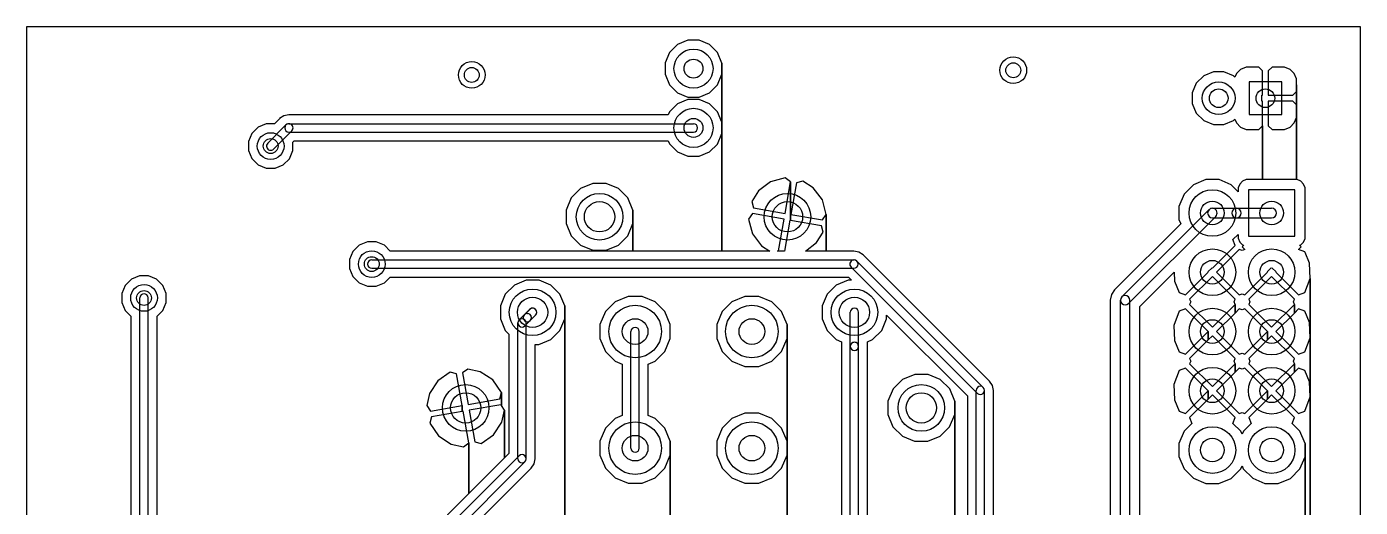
# Model space of a CAD drawing. Extents: x 111.4 to 168.6, y -197.1 to -97.9.
# Drawn here: x 111.4 to 168.6, y -118.5 to -97.9 of the extents above; entities that cross this region are included whole.
import ezdxf

# ---------------------------------------------------------------- set-up
doc = ezdxf.new("R2010")
doc.units = 0
doc.header["$MEASUREMENT"] = 0
doc.layers.add('BLACK', color=250, linetype='CONTINUOUS')
doc.layers.add('WHITE', color=7, linetype='CONTINUOUS')

msp = doc.modelspace()

# ---------------------------------------------------------------- linework, layer by layer
at = {"layer": 'BLACK'}
for p, q in [((111.431, -189.838), (111.431, -97.931)), ((111.431, -97.931), (168.569, -97.931)), ((111.431, -189.838), (111.431, -97.931)), ((111.431, -97.931), (168.569, -97.931)), ((168.569, -97.931), (168.569, -197.069)), ((168.569, -97.931), (168.569, -197.069)), ((139.31, -98.696), (138.967, -99.038)), ((139.31, -98.696), (138.967, -99.038)), ((139.759, -98.511), (139.31, -98.696)), ((139.759, -98.511), (139.31, -98.696)), ((140.244, -98.511), (139.759, -98.511)), ((140.244, -98.511), (139.759, -98.511)), ((140.692, -98.697), (140.244, -98.511)), ((140.692, -98.697), (140.244, -98.511)), ((141.034, -99.04), (140.692, -98.697)), ((141.034, -99.04), (140.692, -98.697)), ((138.967, -99.038), (138.781, -99.486)), ((138.967, -99.038), (138.781, -99.486)), ((141.219, -99.489), (141.034, -99.04)), ((141.219, -99.489), (141.034, -99.04)), ((138.781, -99.486), (138.781, -99.972)), ((138.781, -99.486), (138.781, -99.972)), ((138.781, -99.972), (138.966, -100.42)), ((138.781, -99.972), (138.966, -100.42)), ((141.033, -100.422), (141.219, -99.974)), ((141.033, -100.422), (141.219, -99.974)), ((141.219, -102.029), (141.219, -99.489)), ((141.219, -99.974), (141.219, -99.489)), ((141.219, -99.489), (141.219, -102.029)), ((141.219, -102.029), (141.219, -99.489)), ((141.219, -99.974), (141.219, -99.489)), ((141.219, -99.489), (141.219, -102.029)), ((162.276, -99.868), (161.86, -100.04)), ((162.276, -99.868), (161.86, -100.04)), ((162.726, -99.868), (162.276, -99.868)), ((162.726, -99.868), (162.276, -99.868)), ((163.142, -100.041), (162.726, -99.868)), ((163.142, -100.041), (162.726, -99.868)), ((163.262, -99.94), (163.197, -100.096)), ((163.262, -99.94), (163.197, -100.096)), ((163.441, -99.761), (163.262, -99.94)), ((163.441, -99.761), (163.262, -99.94)), ((163.674, -99.665), (163.441, -99.761)), ((163.674, -99.665), (163.441, -99.761)), ((164.214, -99.665), (163.674, -99.665)), ((164.214, -99.665), (163.674, -99.665)), ((164.373, -99.824), (164.214, -99.665)), ((164.373, -99.824), (164.214, -99.665)), ((164.373, -100.873), (164.373, -99.824)), ((164.373, -100.873), (164.373, -99.824)), ((164.786, -99.665), (164.627, -99.824)), ((164.786, -99.665), (164.627, -99.824)), ((164.627, -99.824), (164.627, -100.873)), ((164.627, -99.824), (164.627, -100.873)), ((165.326, -99.665), (164.786, -99.665)), ((165.326, -99.665), (164.786, -99.665)), ((165.559, -99.761), (165.326, -99.665)), ((165.559, -99.761), (165.326, -99.665)), ((165.738, -99.94), (165.559, -99.761)), ((165.738, -99.94), (165.559, -99.761)), ((165.835, -100.173), (165.738, -99.94)), ((165.835, -100.173), (165.738, -99.94)), ((138.966, -100.42), (139.308, -100.763)), ((138.966, -100.42), (139.308, -100.763)), ((140.69, -100.764), (141.033, -100.422)), ((140.69, -100.764), (141.033, -100.422)), ((161.541, -100.358), (161.368, -100.774)), ((161.541, -100.358), (161.368, -100.774)), ((161.86, -100.04), (161.541, -100.358)), ((161.86, -100.04), (161.541, -100.358)), ((163.197, -100.096), (163.142, -100.041)), ((163.197, -100.096), (163.142, -100.041)), ((165.2, -100.3), (163.8, -100.3)), ((163.8, -100.3), (163.8, -101.7)), ((165.2, -101.7), (165.2, -100.3)), ((165.835, -100.426), (165.835, -100.173)), ((165.835, -100.426), (165.835, -100.173)), ((165.835, -101.574), (165.835, -100.426)), ((165.835, -100.714), (165.835, -100.426)), ((165.835, -100.426), (165.835, -101.574)), ((165.835, -101.574), (165.835, -100.426)), ((165.835, -100.714), (165.835, -100.426)), ((165.835, -100.426), (165.835, -101.574)), ((139.308, -100.763), (139.756, -100.949)), ((139.308, -100.763), (139.756, -100.949)), ((139.759, -101.051), (139.31, -101.236)), ((139.759, -101.051), (139.31, -101.236)), ((139.756, -100.949), (140.241, -100.949)), ((139.756, -100.949), (140.241, -100.949)), ((140.244, -101.051), (139.759, -101.051)), ((140.244, -101.051), (139.759, -101.051)), ((140.241, -100.949), (140.69, -100.764)), ((140.241, -100.949), (140.69, -100.764)), ((140.692, -101.237), (140.244, -101.051)), ((140.692, -101.237), (140.244, -101.051)), ((161.368, -100.774), (161.368, -101.224)), ((161.368, -100.774), (161.368, -101.224)), ((164.353, -101.127), (164.353, -100.873)), ((164.353, -100.873), (164.373, -100.873)), ((164.353, -101.127), (164.353, -100.873)), ((164.353, -100.873), (164.373, -100.873)), ((164.373, -101.127), (164.353, -101.127)), ((164.373, -101.127), (164.353, -101.127)), ((164.373, -102.176), (164.373, -101.127)), ((164.373, -102.176), (164.373, -101.127)), ((164.627, -100.873), (165.676, -100.873)), ((164.627, -100.873), (165.676, -100.873)), ((165.676, -101.127), (164.627, -101.127)), ((164.627, -101.127), (164.627, -102.176)), ((165.676, -101.127), (164.627, -101.127)), ((164.627, -101.127), (164.627, -102.176)), ((165.676, -100.873), (165.835, -100.714)), ((165.676, -100.873), (165.835, -100.714)), ((165.835, -101.286), (165.676, -101.127)), ((165.835, -101.286), (165.676, -101.127)), ((138.967, -101.578), (138.912, -101.711)), ((138.967, -101.578), (138.912, -101.711)), ((139.31, -101.236), (138.967, -101.578)), ((139.31, -101.236), (138.967, -101.578)), ((141.034, -101.58), (140.692, -101.237)), ((141.034, -101.58), (140.692, -101.237)), ((141.219, -102.029), (141.034, -101.58)), ((141.219, -102.029), (141.034, -101.58)), ((161.368, -101.224), (161.54, -101.64)), ((161.368, -101.224), (161.54, -101.64)), ((161.54, -101.64), (161.858, -101.959)), ((161.54, -101.64), (161.858, -101.959)), ((163.8, -101.7), (165.2, -101.7)), ((165.835, -101.574), (165.835, -101.286)), ((165.835, -101.574), (165.835, -101.286)), ((165.835, -104.489), (165.835, -101.574)), ((165.835, -101.827), (165.835, -101.574)), ((165.835, -101.574), (165.835, -104.489)), ((165.835, -104.489), (165.835, -101.574)), ((165.835, -101.827), (165.835, -101.574)), ((165.835, -101.574), (165.835, -104.489)), ((121.346, -102.242), (121.078, -102.51)), ((121.346, -102.242), (121.078, -102.51)), ((121.696, -102.097), (121.346, -102.242)), ((121.696, -102.097), (121.346, -102.242)), ((122.047, -102.098), (121.696, -102.097)), ((122.047, -102.098), (121.696, -102.097)), ((122.538, -102.144), (121.759, -102.925)), ((122.267, -101.878), (122.047, -102.098)), ((122.267, -101.878), (122.047, -102.098)), ((122.269, -101.875), (122.267, -101.878)), ((122.269, -101.875), (122.267, -101.878)), ((122.45, -101.754), (122.269, -101.875)), ((122.45, -101.754), (122.269, -101.875)), ((122.664, -101.711), (122.45, -101.754)), ((122.664, -101.711), (122.45, -101.754)), ((138.912, -101.711), (122.664, -101.711)), ((138.912, -101.711), (122.664, -101.711)), ((122.664, -102.092), (140, -102.092)), ((141.219, -107.55), (141.219, -102.029)), ((141.219, -102.514), (141.219, -102.029)), ((141.219, -102.029), (141.219, -107.55)), ((141.219, -107.55), (141.219, -102.029)), ((141.219, -102.514), (141.219, -102.029)), ((141.219, -102.029), (141.219, -107.55)), ((161.858, -101.959), (162.274, -102.132)), ((161.858, -101.959), (162.274, -102.132)), ((162.274, -102.132), (162.724, -102.132)), ((162.274, -102.132), (162.724, -102.132)), ((162.724, -102.132), (163.14, -101.96)), ((162.724, -102.132), (163.14, -101.96)), ((163.14, -101.96), (163.197, -101.903)), ((163.14, -101.96), (163.197, -101.903)), ((163.197, -101.903), (163.262, -102.06)), ((163.197, -101.903), (163.262, -102.06)), ((163.262, -102.06), (163.441, -102.239)), ((163.262, -102.06), (163.441, -102.239)), ((163.441, -102.239), (163.674, -102.335)), ((163.441, -102.239), (163.674, -102.335)), ((164.214, -102.335), (164.373, -102.176)), ((164.214, -102.335), (164.373, -102.176)), ((164.373, -104.489), (164.373, -102.176)), ((164.373, -102.176), (164.373, -104.489)), ((164.373, -104.489), (164.373, -102.176)), ((164.373, -102.176), (164.373, -104.489)), ((164.627, -102.176), (164.786, -102.335)), ((164.627, -102.176), (164.786, -102.335)), ((165.326, -102.335), (165.559, -102.239)), ((165.326, -102.335), (165.559, -102.239)), ((165.559, -102.239), (165.738, -102.06)), ((165.559, -102.239), (165.738, -102.06)), ((165.738, -102.06), (165.835, -101.827)), ((165.738, -102.06), (165.835, -101.827)), ((121.078, -102.51), (120.933, -102.86)), ((121.078, -102.51), (120.933, -102.86)), ((122.79, -102.395), (122.011, -103.176)), ((122.664, -102.448), (140, -102.448)), ((122.838, -102.888), (122.896, -102.829)), ((122.838, -102.888), (122.896, -102.829)), ((122.896, -102.829), (138.912, -102.829)), ((122.896, -102.829), (138.912, -102.829)), ((138.912, -102.829), (138.966, -102.96)), ((138.912, -102.829), (138.966, -102.96)), ((141.033, -102.962), (141.219, -102.514)), ((141.033, -102.962), (141.219, -102.514)), ((163.674, -102.335), (164.214, -102.335)), ((163.674, -102.335), (164.214, -102.335)), ((164.786, -102.335), (165.326, -102.335)), ((164.786, -102.335), (165.326, -102.335)), ((120.933, -102.86), (120.932, -103.239)), ((120.933, -102.86), (120.932, -103.239)), ((120.932, -103.239), (121.077, -103.589)), ((120.932, -103.239), (121.077, -103.589)), ((122.692, -103.59), (122.837, -103.24)), ((122.692, -103.59), (122.837, -103.24)), ((122.837, -103.24), (122.838, -102.888)), ((122.837, -103.24), (122.838, -102.888)), ((138.966, -102.96), (139.308, -103.303)), ((138.966, -102.96), (139.308, -103.303)), ((139.308, -103.303), (139.756, -103.489)), ((139.308, -103.303), (139.756, -103.489)), ((140.241, -103.489), (140.69, -103.304)), ((140.241, -103.489), (140.69, -103.304)), ((140.69, -103.304), (141.033, -102.962)), ((140.69, -103.304), (141.033, -102.962)), ((121.077, -103.589), (121.345, -103.857)), ((121.077, -103.589), (121.345, -103.857)), ((121.345, -103.857), (121.695, -104.002)), ((121.345, -103.857), (121.695, -104.002)), ((122.074, -104.003), (122.424, -103.858)), ((122.074, -104.003), (122.424, -103.858)), ((122.424, -103.858), (122.692, -103.59)), ((122.424, -103.858), (122.692, -103.59)), ((139.756, -103.489), (140.241, -103.489)), ((139.756, -103.489), (140.241, -103.489)), ((121.695, -104.002), (122.074, -104.003)), ((121.695, -104.002), (122.074, -104.003)), ((143.928, -104.418), (143.299, -104.582)), ((143.928, -104.418), (143.299, -104.582)), ((144.162, -104.58), (143.928, -104.418)), ((144.162, -104.58), (143.928, -104.418)), ((144.687, -104.552), (144.412, -104.624)), ((144.687, -104.552), (144.412, -104.624)), ((145.133, -104.836), (144.687, -104.552)), ((145.133, -104.836), (144.687, -104.552)), ((161.947, -104.488), (161.42, -104.706)), ((161.947, -104.488), (161.42, -104.706)), ((162.516, -104.489), (161.947, -104.488)), ((162.516, -104.489), (161.947, -104.488)), ((163.042, -104.707), (162.516, -104.489)), ((163.042, -104.707), (162.516, -104.489)), ((163.526, -104.554), (163.405, -104.676)), ((163.526, -104.554), (163.405, -104.676)), ((163.685, -104.489), (163.526, -104.554)), ((163.685, -104.489), (163.526, -104.554)), ((164.373, -104.489), (163.685, -104.489)), ((164.373, -104.489), (163.685, -104.489)), ((165.684, -104.489), (164.373, -104.489)), ((165.684, -104.489), (164.373, -104.489)), ((165.835, -104.489), (165.684, -104.489)), ((165.835, -104.489), (165.684, -104.489)), ((165.856, -104.489), (165.835, -104.489)), ((165.856, -104.489), (165.835, -104.489)), ((166.014, -104.555), (165.856, -104.489)), ((166.014, -104.555), (165.856, -104.489)), ((166.136, -104.676), (166.014, -104.555)), ((166.136, -104.676), (166.014, -104.555)), ((135.165, -104.867), (134.762, -105.27)), ((135.165, -104.867), (134.762, -105.27)), ((135.691, -104.65), (135.165, -104.867)), ((135.691, -104.65), (135.165, -104.867)), ((136.26, -104.65), (135.691, -104.65)), ((136.26, -104.65), (135.691, -104.65)), ((136.786, -104.869), (136.26, -104.65)), ((136.786, -104.869), (136.26, -104.65)), ((137.188, -105.272), (136.786, -104.869)), ((137.188, -105.272), (136.786, -104.869)), ((142.78, -104.974), (142.496, -105.42)), ((142.78, -104.974), (142.496, -105.42)), ((143.299, -104.582), (142.78, -104.974)), ((143.299, -104.582), (142.78, -104.974)), ((143.923, -105.934), (144.162, -104.58)), ((143.923, -105.934), (144.162, -104.58)), ((144.162, -106.234), (144.162, -104.58)), ((144.162, -104.58), (144.162, -106.234)), ((144.162, -106.234), (144.162, -104.58)), ((144.162, -104.58), (144.162, -106.234)), ((144.412, -104.624), (144.173, -105.978)), ((144.412, -104.624), (144.173, -105.978)), ((145.525, -105.354), (145.133, -104.836)), ((145.525, -105.354), (145.133, -104.836)), ((161.017, -105.108), (160.799, -105.634)), ((161.017, -105.108), (160.799, -105.634)), ((161.42, -104.706), (161.017, -105.108)), ((161.42, -104.706), (161.017, -105.108)), ((163.339, -105.005), (163.042, -104.707)), ((163.339, -105.005), (163.042, -104.707)), ((163.405, -104.676), (163.339, -104.834)), ((163.405, -104.676), (163.339, -104.834)), ((163.339, -104.834), (163.339, -105.005)), ((163.339, -104.834), (163.339, -105.005)), ((165.769, -104.921), (163.771, -104.921)), ((163.771, -104.921), (163.771, -106.919)), ((165.769, -106.919), (165.769, -104.921)), ((166.201, -104.835), (166.136, -104.676)), ((166.201, -104.835), (166.136, -104.676)), ((166.201, -106.834), (166.201, -104.835)), ((166.201, -106.834), (166.201, -104.835)), ((134.762, -105.27), (134.543, -105.796)), ((134.762, -105.27), (134.543, -105.796)), ((137.406, -105.798), (137.188, -105.272)), ((137.406, -105.798), (137.188, -105.272)), ((142.496, -105.42), (142.568, -105.696)), ((142.496, -105.42), (142.568, -105.696)), ((142.568, -105.696), (143.923, -105.934)), ((142.568, -105.696), (143.923, -105.934)), ((145.689, -105.983), (145.525, -105.354)), ((145.689, -105.983), (145.525, -105.354)), ((160.799, -105.634), (160.798, -106.203)), ((160.799, -105.634), (160.798, -106.203)), ((134.543, -105.796), (134.543, -106.365)), ((134.543, -105.796), (134.543, -106.365)), ((137.405, -106.367), (137.406, -105.798)), ((137.405, -106.367), (137.406, -105.798)), ((137.406, -107.55), (137.406, -105.798)), ((137.406, -105.798), (137.406, -107.55)), ((137.406, -107.55), (137.406, -105.798)), ((137.406, -105.798), (137.406, -107.55)), ((142.524, -105.946), (142.362, -106.179)), ((142.524, -105.946), (142.362, -106.179)), ((142.362, -106.179), (142.526, -106.809)), ((142.362, -106.179), (142.526, -106.809)), ((143.879, -106.184), (142.524, -105.946)), ((143.879, -106.184), (142.524, -105.946)), ((143.64, -107.539), (143.879, -106.184)), ((143.64, -107.539), (143.879, -106.184)), ((144.129, -106.229), (143.896, -107.55)), ((144.129, -106.229), (143.896, -107.55)), ((144.162, -106.234), (144.129, -106.229)), ((144.162, -106.234), (144.129, -106.229)), ((145.483, -106.467), (144.162, -106.234)), ((145.483, -106.467), (144.162, -106.234)), ((144.173, -105.978), (145.527, -106.217)), ((144.173, -105.978), (145.527, -106.217)), ((145.527, -106.217), (145.689, -105.983)), ((145.527, -106.217), (145.689, -105.983)), ((145.689, -107.55), (145.689, -105.983)), ((145.689, -105.983), (145.689, -107.55)), ((145.689, -107.55), (145.689, -105.983)), ((145.689, -105.983), (145.689, -107.55)), ((158.348, -109.514), (162.086, -105.776)), ((158.636, -109.802), (162.374, -106.064)), ((160.798, -106.203), (160.872, -106.38)), ((160.798, -106.203), (160.872, -106.38)), ((162.23, -105.717), (163.262, -105.717)), ((162.23, -106.123), (163.262, -106.123)), ((163.262, -105.717), (164.77, -105.717)), ((163.262, -106.123), (164.77, -106.123)), ((134.543, -106.365), (134.76, -106.891)), ((134.543, -106.365), (134.76, -106.891)), ((137.187, -106.893), (137.405, -106.367)), ((137.187, -106.893), (137.405, -106.367)), ((142.526, -106.809), (142.919, -107.327)), ((142.526, -106.809), (142.919, -107.327)), ((145.271, -107.189), (145.555, -106.743)), ((145.271, -107.189), (145.555, -106.743)), ((145.555, -106.743), (145.483, -106.467)), ((145.555, -106.743), (145.483, -106.467)), ((160.872, -106.38), (158.043, -109.209)), ((160.872, -106.38), (158.043, -109.209)), ((163.112, -107.062), (163.339, -106.836)), ((163.112, -107.062), (163.339, -106.836)), ((163.339, -106.836), (163.339, -107.005)), ((163.339, -106.836), (163.339, -107.005)), ((166.201, -107.006), (166.201, -106.834)), ((166.201, -107.006), (166.201, -106.834)), ((125.677, -107.301), (125.409, -107.569)), ((125.677, -107.301), (125.409, -107.569)), ((126.027, -107.156), (125.677, -107.301)), ((126.027, -107.156), (125.677, -107.301)), ((126.406, -107.157), (126.027, -107.156)), ((126.406, -107.157), (126.027, -107.156)), ((126.756, -107.302), (126.406, -107.157)), ((126.756, -107.302), (126.406, -107.157)), ((127.004, -107.55), (126.756, -107.302)), ((127.004, -107.55), (126.756, -107.302)), ((134.76, -106.891), (135.162, -107.294)), ((134.76, -106.891), (135.162, -107.294)), ((135.162, -107.294), (135.688, -107.513)), ((135.162, -107.294), (135.688, -107.513)), ((136.258, -107.513), (136.784, -107.296)), ((136.258, -107.513), (136.784, -107.296)), ((136.784, -107.296), (137.187, -106.893)), ((136.784, -107.296), (137.187, -106.893)), ((142.919, -107.327), (143.269, -107.55)), ((142.919, -107.327), (143.269, -107.55)), ((144.793, -107.55), (145.271, -107.189)), ((144.793, -107.55), (145.271, -107.189)), ((162.23, -108.28), (163.203, -107.308)), ((162.23, -108.28), (163.203, -107.308)), ((163.203, -107.308), (163.112, -107.062)), ((163.203, -107.308), (163.112, -107.062)), ((163.339, -107.005), (163.404, -107.164)), ((163.339, -107.005), (163.404, -107.164)), ((163.404, -107.164), (163.526, -107.285)), ((163.404, -107.164), (163.526, -107.285)), ((163.572, -107.305), (163.504, -107.373)), ((163.572, -107.305), (163.504, -107.373)), ((163.504, -107.373), (163.618, -107.487)), ((163.504, -107.373), (163.618, -107.487)), ((163.526, -107.285), (163.572, -107.305)), ((163.526, -107.285), (163.572, -107.305)), ((163.771, -106.919), (165.769, -106.919)), ((165.922, -107.487), (166.036, -107.373)), ((165.922, -107.487), (166.036, -107.373)), ((165.968, -107.305), (166.014, -107.286)), ((165.968, -107.305), (166.014, -107.286)), ((166.036, -107.373), (165.968, -107.305)), ((166.036, -107.373), (165.968, -107.305)), ((166.014, -107.286), (166.135, -107.164)), ((166.014, -107.286), (166.135, -107.164)), ((166.135, -107.164), (166.201, -107.006)), ((166.135, -107.164), (166.201, -107.006)), ((125.264, -107.919), (125.263, -108.298)), ((125.264, -107.919), (125.263, -108.298)), ((125.409, -107.569), (125.264, -107.919)), ((125.409, -107.569), (125.264, -107.919)), ((126.216, -107.931), (146.876, -107.931)), ((137.406, -107.55), (127.004, -107.55)), ((137.406, -107.55), (127.004, -107.55)), ((135.688, -107.513), (136.258, -107.513)), ((135.688, -107.513), (136.258, -107.513)), ((141.219, -107.55), (137.406, -107.55)), ((141.219, -107.55), (137.406, -107.55)), ((143.269, -107.55), (141.219, -107.55)), ((143.269, -107.55), (141.219, -107.55)), ((143.597, -107.55), (143.64, -107.539)), ((143.597, -107.55), (143.64, -107.539)), ((143.896, -107.55), (143.597, -107.55)), ((143.896, -107.55), (143.597, -107.55)), ((145.689, -107.55), (144.793, -107.55)), ((145.689, -107.55), (144.793, -107.55)), ((146.876, -107.55), (145.689, -107.55)), ((146.876, -107.55), (145.689, -107.55)), ((147.09, -107.593), (146.876, -107.55)), ((147.09, -107.593), (146.876, -107.55)), ((152.417, -113.398), (147.002, -107.983)), ((147.271, -107.714), (147.09, -107.593)), ((147.271, -107.714), (147.09, -107.593)), ((152.686, -113.129), (147.271, -107.714)), ((152.686, -113.129), (147.271, -107.714)), ((163.382, -107.487), (162.41, -108.46)), ((163.382, -107.487), (162.41, -108.46)), ((163.5, -107.531), (163.382, -107.487)), ((163.5, -107.531), (163.382, -107.487)), ((163.618, -107.487), (163.5, -107.531)), ((163.618, -107.487), (163.5, -107.531)), ((166.189, -107.586), (165.922, -107.487)), ((166.189, -107.586), (165.922, -107.487)), ((166.201, -107.616), (166.189, -107.586)), ((166.201, -107.616), (166.189, -107.586)), ((166.391, -108.075), (166.201, -107.616)), ((166.391, -108.075), (166.201, -107.616)), ((125.263, -108.298), (125.408, -108.648)), ((125.263, -108.298), (125.408, -108.648)), ((126.216, -108.287), (146.876, -108.287)), ((152.165, -113.65), (146.75, -108.235)), ((159.127, -109.921), (160.594, -108.454)), ((159.127, -109.921), (160.594, -108.454)), ((160.594, -108.454), (160.609, -108.845)), ((160.594, -108.454), (160.609, -108.845)), ((161.078, -109.433), (162.05, -108.46)), ((161.078, -109.433), (162.05, -108.46)), ((162.036, -108.446), (162.216, -108.266)), ((162.036, -108.446), (162.216, -108.266)), ((162.05, -108.46), (162.036, -108.446)), ((162.05, -108.46), (162.036, -108.446)), ((162.216, -108.266), (162.23, -108.28)), ((162.216, -108.266), (162.23, -108.28)), ((162.41, -108.46), (163.382, -109.433)), ((162.41, -108.46), (163.382, -109.433)), ((163.618, -109.433), (164.59, -108.46)), ((163.618, -109.433), (164.59, -108.46)), ((164.576, -108.446), (164.756, -108.266)), ((164.576, -108.446), (164.756, -108.266)), ((164.59, -108.46), (164.576, -108.446)), ((164.59, -108.46), (164.576, -108.446)), ((164.756, -108.266), (164.77, -108.28)), ((164.756, -108.266), (164.77, -108.28)), ((164.77, -108.28), (164.784, -108.266)), ((164.77, -108.28), (164.784, -108.266)), ((164.784, -108.266), (164.964, -108.446)), ((164.784, -108.266), (164.964, -108.446)), ((164.964, -108.446), (164.95, -108.46)), ((164.964, -108.446), (164.95, -108.46)), ((164.95, -108.46), (165.922, -109.433)), ((164.95, -108.46), (165.922, -109.433)), ((166.415, -108.724), (166.391, -108.075)), ((166.415, -108.724), (166.391, -108.075)), ((115.652, -109.02), (115.507, -109.37)), ((115.652, -109.02), (115.507, -109.37)), ((115.92, -108.752), (115.652, -109.02)), ((115.92, -108.752), (115.652, -109.02)), ((116.27, -108.607), (115.92, -108.752)), ((116.27, -108.607), (115.92, -108.752)), ((116.649, -108.608), (116.27, -108.607)), ((116.649, -108.608), (116.27, -108.607)), ((116.999, -108.753), (116.649, -108.608)), ((116.999, -108.753), (116.649, -108.608)), ((117.267, -109.021), (116.999, -108.753)), ((117.267, -109.021), (116.999, -108.753)), ((117.412, -109.371), (117.267, -109.021)), ((117.412, -109.371), (117.267, -109.021)), ((125.408, -108.648), (125.676, -108.916)), ((125.408, -108.648), (125.676, -108.916)), ((125.676, -108.916), (126.026, -109.061)), ((125.676, -108.916), (126.026, -109.061)), ((126.026, -109.061), (126.405, -109.062)), ((126.026, -109.061), (126.405, -109.062)), ((126.405, -109.062), (126.755, -108.917)), ((126.405, -109.062), (126.755, -108.917)), ((126.755, -108.917), (127.004, -108.668)), ((126.755, -108.917), (127.004, -108.668)), ((127.004, -108.668), (146.645, -108.668)), ((127.004, -108.668), (146.645, -108.668)), ((132.325, -109.006), (131.937, -109.394)), ((132.325, -109.006), (131.937, -109.394)), ((132.833, -108.796), (132.325, -109.006)), ((132.833, -108.796), (132.325, -109.006)), ((133.382, -108.797), (132.833, -108.796)), ((133.382, -108.797), (132.833, -108.796)), ((133.889, -109.008), (133.382, -108.797)), ((133.889, -109.008), (133.382, -108.797)), ((134.277, -109.396), (133.889, -109.008)), ((134.277, -109.396), (133.889, -109.008)), ((146.113, -109.006), (145.724, -109.394)), ((146.113, -109.006), (145.724, -109.394)), ((146.62, -108.796), (146.113, -109.006)), ((146.62, -108.796), (146.113, -109.006)), ((146.773, -108.797), (146.62, -108.796)), ((146.773, -108.797), (146.62, -108.796)), ((146.645, -108.668), (146.773, -108.797)), ((146.645, -108.668), (146.773, -108.797)), ((160.609, -108.845), (160.811, -109.334)), ((160.609, -108.845), (160.811, -109.334)), ((162.23, -108.64), (161.257, -109.612)), ((162.23, -108.64), (161.257, -109.612)), ((163.203, -109.612), (162.23, -108.64)), ((163.203, -109.612), (162.23, -108.64)), ((164.59, -108.819), (163.797, -109.612)), ((164.59, -108.819), (163.797, -109.612)), ((164.77, -108.64), (164.59, -108.819)), ((164.77, -108.64), (164.59, -108.819)), ((165.743, -109.612), (164.77, -108.64)), ((165.743, -109.612), (164.77, -108.64)), ((166.189, -109.334), (166.415, -108.724)), ((166.189, -109.334), (166.415, -108.724)), ((166.415, -111.264), (166.415, -108.724)), ((166.415, -108.724), (166.415, -111.264)), ((166.415, -111.264), (166.415, -108.724)), ((166.415, -108.724), (166.415, -111.264)), ((115.507, -109.37), (115.506, -109.749)), ((115.507, -109.37), (115.506, -109.749)), ((116.281, -137.923), (116.281, -109.56)), ((116.637, -137.923), (116.637, -109.56)), ((117.411, -109.75), (117.412, -109.371)), ((117.411, -109.75), (117.412, -109.371)), ((131.937, -109.394), (131.726, -109.901)), ((131.937, -109.394), (131.726, -109.901)), ((134.487, -109.904), (134.277, -109.396)), ((134.487, -109.904), (134.277, -109.396)), ((137.202, -109.494), (136.648, -109.723)), ((137.202, -109.494), (136.648, -109.723)), ((137.801, -109.494), (137.202, -109.494)), ((137.801, -109.494), (137.202, -109.494)), ((138.354, -109.724), (137.801, -109.494)), ((138.354, -109.724), (137.801, -109.494)), ((142.202, -109.494), (141.648, -109.723)), ((142.202, -109.494), (141.648, -109.723)), ((142.801, -109.494), (142.202, -109.494)), ((142.801, -109.494), (142.202, -109.494)), ((143.354, -109.724), (142.801, -109.494)), ((143.354, -109.724), (142.801, -109.494)), ((145.724, -109.394), (145.513, -109.901)), ((145.724, -109.394), (145.513, -109.901)), ((157.905, -109.415), (157.857, -109.658)), ((157.905, -109.415), (157.857, -109.658)), ((157.857, -109.658), (157.857, -130.142)), ((157.857, -109.658), (157.857, -130.142)), ((158.043, -109.209), (157.905, -109.415)), ((158.043, -109.209), (157.905, -109.415)), ((158.289, -130.142), (158.289, -109.658)), ((158.695, -130.142), (158.695, -109.658)), ((160.811, -109.334), (161.078, -109.433)), ((160.811, -109.334), (161.078, -109.433)), ((161.257, -109.612), (161.301, -109.73)), ((161.257, -109.612), (161.301, -109.73)), ((163.159, -109.73), (163.203, -109.612)), ((163.159, -109.73), (163.203, -109.612)), ((163.382, -109.433), (163.5, -109.389)), ((163.382, -109.433), (163.5, -109.389)), ((163.5, -109.389), (163.618, -109.433)), ((163.5, -109.389), (163.618, -109.433)), ((163.797, -109.612), (163.841, -109.73)), ((163.797, -109.612), (163.841, -109.73)), ((165.699, -109.73), (165.743, -109.612)), ((165.699, -109.73), (165.743, -109.612)), ((165.922, -109.433), (166.189, -109.334)), ((165.922, -109.433), (166.189, -109.334)), ((115.506, -109.749), (115.651, -110.099)), ((115.506, -109.749), (115.651, -110.099)), ((115.651, -110.099), (115.9, -110.348)), ((115.651, -110.099), (115.9, -110.348)), ((117.018, -110.348), (117.266, -110.1)), ((117.018, -110.348), (117.266, -110.1)), ((117.266, -110.1), (117.411, -109.75)), ((117.266, -110.1), (117.411, -109.75)), ((131.726, -109.901), (131.726, -110.451)), ((131.726, -109.901), (131.726, -110.451)), ((132.98, -110.051), (132.754, -110.277)), ((132.755, -110.277), (132.981, -110.051)), ((132.88, -110.225), (132.881, -110.225)), ((134.487, -121.615), (134.487, -109.904)), ((134.487, -110.453), (134.487, -109.904)), ((134.487, -109.904), (134.487, -121.615)), ((134.487, -121.615), (134.487, -109.904)), ((134.487, -110.453), (134.487, -109.904)), ((134.487, -109.904), (134.487, -121.615)), ((136.224, -110.146), (135.994, -110.699)), ((136.224, -110.146), (135.994, -110.699)), ((136.648, -109.723), (136.224, -110.146)), ((136.648, -109.723), (136.224, -110.146)), ((138.777, -110.148), (138.354, -109.724)), ((138.777, -110.148), (138.354, -109.724)), ((139.006, -110.702), (138.777, -110.148)), ((139.006, -110.702), (138.777, -110.148)), ((141.224, -110.146), (140.994, -110.699)), ((141.224, -110.146), (140.994, -110.699)), ((141.648, -109.723), (141.224, -110.146)), ((141.648, -109.723), (141.224, -110.146)), ((143.777, -110.148), (143.354, -109.724)), ((143.777, -110.148), (143.354, -109.724)), ((144.006, -110.702), (143.777, -110.148)), ((144.006, -110.702), (143.777, -110.148)), ((145.513, -109.901), (145.513, -110.451)), ((145.513, -109.901), (145.513, -110.451)), ((146.716, -111.636), (146.716, -110.177)), ((146.716, -111.636), (146.716, -110.177)), ((147.071, -111.636), (147.071, -110.177)), ((147.072, -111.636), (147.072, -110.177)), ((159.127, -125.139), (159.127, -109.921)), ((159.127, -125.139), (159.127, -109.921)), ((160.811, -110.126), (160.585, -110.736)), ((160.811, -110.126), (160.585, -110.736)), ((161.078, -110.027), (160.811, -110.126)), ((161.078, -110.027), (160.811, -110.126)), ((162.05, -111), (161.078, -110.027)), ((162.05, -111), (161.078, -110.027)), ((161.301, -109.73), (161.257, -109.848)), ((161.301, -109.73), (161.257, -109.848)), ((161.257, -109.848), (162.23, -110.82)), ((161.257, -109.848), (162.23, -110.82)), ((162.23, -110.82), (163.203, -109.848)), ((162.23, -110.82), (163.203, -109.848)), ((163.203, -110.207), (162.41, -111)), ((163.203, -110.207), (162.41, -111)), ((163.203, -109.848), (163.159, -109.73)), ((163.203, -109.848), (163.159, -109.73)), ((163.203, -110.207), (163.203, -109.848)), ((163.203, -109.848), (163.203, -110.207)), ((163.203, -110.207), (163.203, -109.848)), ((163.203, -109.848), (163.203, -110.207)), ((163.382, -110.027), (163.203, -110.207)), ((163.382, -110.027), (163.203, -110.207)), ((163.5, -110.071), (163.382, -110.027)), ((163.5, -110.071), (163.382, -110.027)), ((163.618, -110.027), (163.5, -110.071)), ((163.618, -110.027), (163.5, -110.071)), ((164.59, -111), (163.618, -110.027)), ((164.59, -111), (163.618, -110.027)), ((163.841, -109.73), (163.797, -109.848)), ((163.841, -109.73), (163.797, -109.848)), ((163.797, -109.848), (164.77, -110.82)), ((163.797, -109.848), (164.77, -110.82)), ((164.77, -110.82), (165.743, -109.848)), ((164.77, -110.82), (165.743, -109.848)), ((165.743, -110.207), (164.95, -111)), ((165.743, -110.207), (164.95, -111)), ((165.743, -109.848), (165.699, -109.73)), ((165.743, -109.848), (165.699, -109.73)), ((165.743, -110.207), (165.743, -109.848)), ((165.743, -109.848), (165.743, -110.207)), ((165.743, -110.207), (165.743, -109.848)), ((165.743, -109.848), (165.743, -110.207)), ((165.922, -110.027), (165.743, -110.207)), ((165.922, -110.027), (165.743, -110.207)), ((166.189, -110.126), (165.922, -110.027)), ((166.189, -110.126), (165.922, -110.027)), ((166.391, -110.615), (166.189, -110.126)), ((166.391, -110.615), (166.189, -110.126)), ((115.9, -110.348), (115.9, -137.923)), ((115.9, -110.348), (115.9, -137.923)), ((117.018, -137.692), (117.018, -110.348)), ((117.018, -137.692), (117.018, -110.348)), ((131.726, -110.451), (131.935, -110.958)), ((131.726, -110.451), (131.935, -110.958)), ((132.476, -116.456), (132.476, -110.629)), ((132.754, -110.277), (132.528, -110.503)), ((133.006, -110.529), (132.78, -110.755)), ((132.832, -116.456), (132.832, -110.629)), ((132.88, -110.581), (132.881, -110.581)), ((133.232, -110.303), (133.006, -110.529)), ((133.006, -110.529), (133.232, -110.303)), ((134.276, -110.96), (134.487, -110.453)), ((134.276, -110.96), (134.487, -110.453)), ((135.994, -110.699), (135.994, -111.298)), ((135.994, -110.699), (135.994, -111.298)), ((139.006, -111.301), (139.006, -110.702)), ((139.006, -111.301), (139.006, -110.702)), ((140.994, -110.699), (140.994, -111.298)), ((140.994, -110.699), (140.994, -111.298)), ((144.006, -115.702), (144.006, -110.702)), ((144.006, -111.301), (144.006, -110.702)), ((144.006, -110.702), (144.006, -115.702)), ((144.006, -115.702), (144.006, -110.702)), ((144.006, -111.301), (144.006, -110.702)), ((144.006, -110.702), (144.006, -115.702)), ((145.513, -110.451), (145.723, -110.958)), ((145.513, -110.451), (145.723, -110.958)), ((148.063, -110.96), (148.274, -110.453)), ((148.063, -110.96), (148.274, -110.453)), ((148.274, -110.453), (148.274, -110.297)), ((148.274, -110.297), (151.732, -113.755)), ((148.274, -110.453), (148.274, -110.297)), ((148.274, -110.297), (151.732, -113.755)), ((160.585, -110.736), (160.609, -111.385)), ((160.585, -110.736), (160.609, -111.385)), ((166.415, -111.264), (166.391, -110.615)), ((166.415, -111.264), (166.391, -110.615)), ((131.935, -110.958), (132.095, -111.118)), ((131.935, -110.958), (132.095, -111.118)), ((132.095, -111.118), (132.095, -116.225)), ((132.095, -111.118), (132.095, -116.225)), ((133.38, -111.558), (133.887, -111.348)), ((133.38, -111.558), (133.887, -111.348)), ((133.887, -111.348), (134.276, -110.96)), ((133.887, -111.348), (134.276, -110.96)), ((135.994, -111.298), (136.223, -111.852)), ((135.994, -111.298), (136.223, -111.852)), ((137.322, -116), (137.322, -111)), ((137.678, -116), (137.678, -111)), ((138.776, -111.854), (139.006, -111.301)), ((138.776, -111.854), (139.006, -111.301)), ((140.994, -111.298), (141.223, -111.852)), ((140.994, -111.298), (141.223, -111.852)), ((143.776, -111.854), (144.006, -111.301)), ((143.776, -111.854), (144.006, -111.301)), ((145.723, -110.958), (146.111, -111.347)), ((145.723, -110.958), (146.111, -111.347)), ((146.111, -111.347), (146.335, -111.44)), ((146.111, -111.347), (146.335, -111.44)), ((147.453, -111.44), (147.675, -111.348)), ((147.453, -111.44), (147.675, -111.348)), ((147.675, -111.348), (148.063, -110.96)), ((147.675, -111.348), (148.063, -110.96)), ((160.609, -111.385), (160.811, -111.874)), ((160.609, -111.385), (160.811, -111.874)), ((161.078, -111.973), (162.05, -111)), ((161.078, -111.973), (162.05, -111)), ((162.05, -111.359), (161.257, -112.152)), ((162.05, -111.359), (161.257, -112.152)), ((162.05, -111.359), (162.05, -111)), ((162.05, -111), (162.05, -111.359)), ((162.05, -111.359), (162.05, -111)), ((162.05, -111), (162.05, -111.359)), ((162.23, -111.18), (162.05, -111.359)), ((162.23, -111.18), (162.05, -111.359)), ((163.203, -112.152), (162.23, -111.18)), ((163.203, -112.152), (162.23, -111.18)), ((162.41, -111), (163.382, -111.973)), ((162.41, -111), (163.382, -111.973)), ((163.618, -111.973), (164.59, -111)), ((163.618, -111.973), (164.59, -111)), ((164.59, -111.359), (163.797, -112.152)), ((164.59, -111.359), (163.797, -112.152)), ((164.59, -111.359), (164.59, -111)), ((164.59, -111), (164.59, -111.359)), ((164.59, -111.359), (164.59, -111)), ((164.59, -111), (164.59, -111.359)), ((164.77, -111.18), (164.59, -111.359)), ((164.77, -111.18), (164.59, -111.359)), ((165.743, -112.152), (164.77, -111.18)), ((165.743, -112.152), (164.77, -111.18)), ((164.95, -111), (165.922, -111.973)), ((164.95, -111), (165.922, -111.973)), ((166.189, -111.874), (166.415, -111.264)), ((166.189, -111.874), (166.415, -111.264)), ((166.415, -113.804), (166.415, -111.264)), ((166.415, -111.264), (166.415, -113.804)), ((166.415, -113.804), (166.415, -111.264)), ((166.415, -111.264), (166.415, -113.804)), ((133.213, -116.456), (133.213, -111.558)), ((133.213, -111.558), (133.38, -111.558)), ((133.213, -116.456), (133.213, -111.558)), ((133.213, -111.558), (133.38, -111.558)), ((136.223, -111.852), (136.646, -112.276)), ((136.223, -111.852), (136.646, -112.276)), ((138.352, -112.277), (138.776, -111.854)), ((138.352, -112.277), (138.776, -111.854)), ((141.223, -111.852), (141.646, -112.276)), ((141.223, -111.852), (141.646, -112.276)), ((143.352, -112.277), (143.776, -111.854)), ((143.352, -112.277), (143.776, -111.854)), ((146.335, -111.44), (146.335, -111.636)), ((146.335, -111.44), (146.335, -111.636)), ((146.335, -111.636), (146.335, -111.638)), ((146.335, -111.636), (146.335, -111.638)), ((146.335, -111.638), (146.335, -133.784)), ((146.335, -111.638), (146.335, -133.784)), ((146.716, -133.784), (146.716, -111.636)), ((146.768, -111.762), (146.768, -111.762)), ((147.02, -111.511), (147.019, -111.51)), ((147.072, -133.784), (147.072, -111.636)), ((147.453, -111.636), (147.453, -111.44)), ((147.453, -111.636), (147.453, -111.44)), ((147.453, -133.553), (147.453, -111.636)), ((147.453, -133.553), (147.453, -111.636)), ((160.811, -111.874), (161.078, -111.973)), ((160.811, -111.874), (161.078, -111.973)), ((163.382, -111.973), (163.5, -111.929)), ((163.382, -111.973), (163.5, -111.929)), ((163.5, -111.929), (163.618, -111.973)), ((163.5, -111.929), (163.618, -111.973)), ((165.922, -111.973), (166.189, -111.874)), ((165.922, -111.973), (166.189, -111.874)), ((136.646, -112.276), (136.941, -112.399)), ((136.646, -112.276), (136.941, -112.399)), ((136.941, -112.399), (136.941, -114.601)), ((136.941, -112.399), (136.941, -114.601)), ((138.059, -112.399), (138.352, -112.277)), ((138.059, -112.399), (138.352, -112.277)), ((138.059, -114.601), (138.059, -112.399)), ((138.059, -114.601), (138.059, -112.399)), ((141.646, -112.276), (142.199, -112.506)), ((141.646, -112.276), (142.199, -112.506)), ((142.199, -112.506), (142.798, -112.506)), ((142.199, -112.506), (142.798, -112.506)), ((142.798, -112.506), (143.352, -112.277)), ((142.798, -112.506), (143.352, -112.277)), ((161.257, -112.152), (161.301, -112.27)), ((161.257, -112.152), (161.301, -112.27)), ((161.301, -112.27), (161.257, -112.388)), ((161.301, -112.27), (161.257, -112.388)), ((161.257, -112.388), (162.23, -113.36)), ((161.257, -112.388), (162.23, -113.36)), ((162.23, -113.36), (163.203, -112.388)), ((162.23, -113.36), (163.203, -112.388)), ((163.159, -112.27), (163.203, -112.152)), ((163.159, -112.27), (163.203, -112.152)), ((163.203, -112.388), (163.159, -112.27)), ((163.203, -112.388), (163.159, -112.27)), ((163.203, -112.747), (163.203, -112.388)), ((163.203, -112.388), (163.203, -112.747)), ((163.203, -112.747), (163.203, -112.388)), ((163.203, -112.388), (163.203, -112.747)), ((163.797, -112.152), (163.841, -112.27)), ((163.797, -112.152), (163.841, -112.27)), ((163.841, -112.27), (163.797, -112.388)), ((163.841, -112.27), (163.797, -112.388)), ((163.797, -112.388), (164.77, -113.36)), ((163.797, -112.388), (164.77, -113.36)), ((164.77, -113.36), (165.743, -112.388)), ((164.77, -113.36), (165.743, -112.388)), ((165.699, -112.27), (165.743, -112.152)), ((165.699, -112.27), (165.743, -112.152)), ((165.743, -112.388), (165.699, -112.27)), ((165.743, -112.388), (165.699, -112.27)), ((165.743, -112.747), (165.743, -112.388)), ((165.743, -112.388), (165.743, -112.747)), ((165.743, -112.747), (165.743, -112.388)), ((165.743, -112.388), (165.743, -112.747)), ((129.042, -113.113), (128.689, -113.659)), ((129.042, -113.113), (128.689, -113.659)), ((129.577, -112.743), (129.042, -113.113)), ((129.577, -112.743), (129.042, -113.113)), ((129.853, -112.815), (129.577, -112.743)), ((129.853, -112.815), (129.577, -112.743)), ((130.091, -114.17), (129.853, -112.815)), ((130.091, -114.17), (129.853, -112.815)), ((130.337, -112.609), (130.103, -112.771)), ((130.337, -112.609), (130.103, -112.771)), ((130.103, -112.771), (130.342, -114.126)), ((130.103, -112.771), (130.342, -114.126)), ((130.853, -112.724), (130.337, -112.609)), ((130.853, -112.724), (130.337, -112.609)), ((131.399, -113.077), (130.853, -112.724)), ((131.399, -113.077), (130.853, -112.724)), ((131.768, -113.612), (131.399, -113.077)), ((131.768, -113.612), (131.399, -113.077)), ((148.952, -113.059), (148.549, -113.461)), ((148.952, -113.059), (148.549, -113.461)), ((149.478, -112.841), (148.952, -113.059)), ((149.478, -112.841), (148.952, -113.059)), ((150.047, -112.842), (149.478, -112.841)), ((150.047, -112.842), (149.478, -112.841)), ((150.573, -113.06), (150.047, -112.842)), ((150.573, -113.06), (150.047, -112.842)), ((150.976, -113.463), (150.573, -113.06)), ((150.976, -113.463), (150.573, -113.06)), ((152.807, -113.31), (152.686, -113.129)), ((152.686, -113.129), (152.686, -113.129)), ((152.807, -113.31), (152.686, -113.129)), ((152.686, -113.129), (152.686, -113.129)), ((160.811, -112.666), (160.585, -113.276)), ((160.811, -112.666), (160.585, -113.276)), ((161.078, -112.567), (160.811, -112.666)), ((161.078, -112.567), (160.811, -112.666)), ((162.05, -113.54), (161.078, -112.567)), ((162.05, -113.54), (161.078, -112.567)), ((163.203, -112.747), (162.41, -113.54)), ((163.203, -112.747), (162.41, -113.54)), ((163.382, -112.567), (163.203, -112.747)), ((163.382, -112.567), (163.203, -112.747)), ((163.5, -112.611), (163.382, -112.567)), ((163.5, -112.611), (163.382, -112.567)), ((163.618, -112.567), (163.5, -112.611)), ((163.618, -112.567), (163.5, -112.611)), ((164.59, -113.54), (163.618, -112.567)), ((164.59, -113.54), (163.618, -112.567)), ((165.743, -112.747), (164.95, -113.54)), ((165.743, -112.747), (164.95, -113.54)), ((165.922, -112.567), (165.743, -112.747)), ((165.922, -112.567), (165.743, -112.747)), ((166.189, -112.666), (165.922, -112.567)), ((166.189, -112.666), (165.922, -112.567)), ((166.391, -113.155), (166.189, -112.666)), ((166.391, -113.155), (166.189, -112.666)), ((128.689, -113.659), (128.575, -114.175)), ((128.689, -113.659), (128.575, -114.175)), ((131.696, -113.887), (131.768, -113.612)), ((131.696, -113.887), (131.768, -113.612)), ((131.768, -114.178), (131.768, -113.612)), ((131.768, -113.612), (131.768, -114.178)), ((131.768, -114.178), (131.768, -113.612)), ((131.768, -113.612), (131.768, -114.178)), ((148.549, -113.461), (148.33, -113.987)), ((148.549, -113.461), (148.33, -113.987)), ((151.193, -113.99), (150.976, -113.463)), ((151.193, -113.99), (150.976, -113.463)), ((152.113, -126.481), (152.113, -113.524)), ((152.469, -126.481), (152.469, -113.524)), ((152.85, -113.524), (152.807, -113.31)), ((152.85, -113.524), (152.807, -113.31)), ((152.85, -126.25), (152.85, -113.524)), ((152.85, -126.25), (152.85, -113.524)), ((160.585, -113.276), (160.609, -113.925)), ((160.585, -113.276), (160.609, -113.925)), ((161.078, -114.513), (162.05, -113.54)), ((161.078, -114.513), (162.05, -113.54)), ((162.05, -113.899), (162.05, -113.54)), ((162.05, -113.54), (162.05, -113.899)), ((162.05, -113.899), (162.05, -113.54)), ((162.05, -113.54), (162.05, -113.899)), ((162.41, -113.54), (163.382, -114.513)), ((162.41, -113.54), (163.382, -114.513)), ((163.618, -114.513), (164.59, -113.54)), ((163.618, -114.513), (164.59, -113.54)), ((164.59, -113.899), (164.59, -113.54)), ((164.59, -113.54), (164.59, -113.899)), ((164.59, -113.899), (164.59, -113.54)), ((164.59, -113.54), (164.59, -113.899)), ((164.95, -113.54), (165.922, -114.513)), ((164.95, -113.54), (165.922, -114.513)), ((166.415, -113.804), (166.391, -113.155)), ((166.415, -113.804), (166.391, -113.155)), ((128.575, -114.175), (128.737, -114.409)), ((128.575, -114.175), (128.737, -114.409)), ((128.737, -114.409), (130.091, -114.17)), ((128.737, -114.409), (130.091, -114.17)), ((130.091, -114.428), (130.091, -114.17)), ((130.091, -114.17), (130.091, -114.428)), ((130.091, -114.428), (130.091, -114.17)), ((130.091, -114.17), (130.091, -114.428)), ((130.342, -114.126), (131.696, -113.887)), ((130.342, -114.126), (131.696, -113.887)), ((131.74, -114.137), (130.386, -114.376)), ((131.74, -114.137), (130.386, -114.376)), ((131.768, -114.178), (131.74, -114.137)), ((131.768, -114.178), (131.74, -114.137)), ((131.902, -114.371), (131.768, -114.178)), ((131.902, -114.371), (131.768, -114.178)), ((148.33, -113.987), (148.33, -114.556)), ((148.33, -113.987), (148.33, -114.556)), ((151.192, -114.559), (151.193, -113.99)), ((151.192, -114.559), (151.193, -113.99)), ((151.193, -137.293), (151.193, -113.99)), ((151.193, -113.99), (151.193, -137.293)), ((151.193, -137.293), (151.193, -113.99)), ((151.193, -113.99), (151.193, -137.293)), ((151.732, -113.755), (151.732, -126.481)), ((151.732, -113.755), (151.732, -126.481)), ((160.609, -113.925), (160.811, -114.414)), ((160.609, -113.925), (160.811, -114.414)), ((162.05, -113.899), (161.257, -114.692)), ((162.05, -113.899), (161.257, -114.692)), ((162.23, -113.72), (162.05, -113.899)), ((162.23, -113.72), (162.05, -113.899)), ((163.203, -114.692), (162.23, -113.72)), ((163.203, -114.692), (162.23, -113.72)), ((164.59, -113.899), (163.797, -114.692)), ((164.59, -113.899), (163.797, -114.692)), ((164.77, -113.72), (164.59, -113.899)), ((164.77, -113.72), (164.59, -113.899)), ((165.743, -114.692), (164.77, -113.72)), ((165.743, -114.692), (164.77, -113.72)), ((166.189, -114.414), (166.415, -113.804)), ((166.189, -114.414), (166.415, -113.804)), ((166.415, -189.705), (166.415, -113.804)), ((166.415, -113.804), (166.415, -189.705)), ((166.415, -189.705), (166.415, -113.804)), ((166.415, -113.804), (166.415, -189.705)), ((128.781, -114.659), (128.709, -114.934)), ((128.781, -114.659), (128.709, -114.934)), ((130.091, -114.428), (128.781, -114.659)), ((130.091, -114.428), (128.781, -114.659)), ((130.136, -114.42), (130.091, -114.428)), ((130.136, -114.42), (130.091, -114.428)), ((130.374, -115.775), (130.136, -114.42)), ((130.374, -115.775), (130.136, -114.42)), ((130.386, -114.376), (130.625, -115.731)), ((130.386, -114.376), (130.625, -115.731)), ((131.788, -114.887), (131.902, -114.371)), ((131.788, -114.887), (131.902, -114.371)), ((131.902, -116.418), (131.902, -114.371)), ((131.902, -114.371), (131.902, -116.418)), ((131.902, -116.418), (131.902, -114.371)), ((131.902, -114.371), (131.902, -116.418)), ((136.648, -114.723), (136.224, -115.146)), ((136.648, -114.723), (136.224, -115.146)), ((136.941, -114.601), (136.648, -114.723)), ((136.941, -114.601), (136.648, -114.723)), ((138.354, -114.724), (138.059, -114.601)), ((138.354, -114.724), (138.059, -114.601)), ((138.777, -115.148), (138.354, -114.724)), ((138.777, -115.148), (138.354, -114.724)), ((141.648, -114.723), (141.224, -115.146)), ((141.648, -114.723), (141.224, -115.146)), ((142.202, -114.494), (141.648, -114.723)), ((142.202, -114.494), (141.648, -114.723)), ((142.801, -114.494), (142.202, -114.494)), ((142.801, -114.494), (142.202, -114.494)), ((143.354, -114.724), (142.801, -114.494)), ((143.354, -114.724), (142.801, -114.494)), ((143.777, -115.148), (143.354, -114.724)), ((143.777, -115.148), (143.354, -114.724)), ((148.33, -114.556), (148.547, -115.083)), ((148.33, -114.556), (148.547, -115.083)), ((150.974, -115.085), (151.192, -114.559)), ((150.974, -115.085), (151.192, -114.559)), ((160.811, -114.414), (161.078, -114.513)), ((160.811, -114.414), (161.078, -114.513)), ((161.257, -114.692), (161.348, -114.938)), ((161.257, -114.692), (161.348, -114.938)), ((163.112, -114.938), (163.203, -114.692)), ((163.112, -114.938), (163.203, -114.692)), ((163.382, -114.513), (163.5, -114.469)), ((163.382, -114.513), (163.5, -114.469)), ((163.5, -114.469), (163.618, -114.513)), ((163.5, -114.469), (163.618, -114.513)), ((163.797, -114.692), (163.888, -114.938)), ((163.797, -114.692), (163.888, -114.938)), ((165.652, -114.938), (165.743, -114.692)), ((165.652, -114.938), (165.743, -114.692)), ((165.922, -114.513), (166.189, -114.414)), ((165.922, -114.513), (166.189, -114.414)), ((128.709, -114.934), (129.078, -115.469)), ((128.709, -114.934), (129.078, -115.469)), ((131.435, -115.433), (131.788, -114.887)), ((131.435, -115.433), (131.788, -114.887)), ((136.224, -115.146), (135.994, -115.699)), ((136.224, -115.146), (135.994, -115.699)), ((139.006, -115.702), (138.777, -115.148)), ((139.006, -115.702), (138.777, -115.148)), ((141.224, -115.146), (140.994, -115.699)), ((141.224, -115.146), (140.994, -115.699)), ((144.006, -115.702), (143.777, -115.148)), ((144.006, -115.702), (143.777, -115.148)), ((148.547, -115.083), (148.95, -115.486)), ((148.547, -115.083), (148.95, -115.486)), ((150.571, -115.487), (150.974, -115.085)), ((150.571, -115.487), (150.974, -115.085)), ((161.017, -115.268), (160.799, -115.794)), ((161.017, -115.268), (160.799, -115.794)), ((161.348, -114.938), (161.017, -115.268)), ((161.348, -114.938), (161.017, -115.268)), ((163.444, -115.27), (163.112, -114.938)), ((163.444, -115.27), (163.112, -114.938)), ((163.5, -115.406), (163.444, -115.27)), ((163.5, -115.406), (163.444, -115.27)), ((163.557, -115.268), (163.5, -115.406)), ((163.557, -115.268), (163.5, -115.406)), ((163.888, -114.938), (163.557, -115.268)), ((163.888, -114.938), (163.557, -115.268)), ((165.984, -115.27), (165.652, -114.938)), ((165.984, -115.27), (165.652, -114.938)), ((166.202, -115.797), (165.984, -115.27)), ((166.202, -115.797), (165.984, -115.27)), ((129.078, -115.469), (129.624, -115.822)), ((129.078, -115.469), (129.624, -115.822)), ((129.624, -115.822), (130.141, -115.937)), ((129.624, -115.822), (130.141, -115.937)), ((130.141, -115.937), (130.374, -115.775)), ((130.141, -115.937), (130.374, -115.775)), ((130.374, -117.945), (130.374, -115.775)), ((130.374, -115.775), (130.374, -117.945)), ((130.374, -117.945), (130.374, -115.775)), ((130.374, -115.775), (130.374, -117.945)), ((130.625, -115.731), (130.9, -115.803)), ((130.625, -115.731), (130.9, -115.803)), ((130.9, -115.803), (131.435, -115.433)), ((130.9, -115.803), (131.435, -115.433)), ((135.994, -115.699), (135.994, -116.298)), ((135.994, -115.699), (135.994, -116.298)), ((139.006, -148.999), (139.006, -115.702)), ((139.006, -116.301), (139.006, -115.702)), ((139.006, -115.702), (139.006, -148.999)), ((139.006, -148.999), (139.006, -115.702)), ((139.006, -116.301), (139.006, -115.702)), ((139.006, -115.702), (139.006, -148.999)), ((140.994, -115.699), (140.994, -116.298)), ((140.994, -115.699), (140.994, -116.298)), ((144.006, -119.364), (144.006, -115.702)), ((144.006, -116.301), (144.006, -115.702)), ((144.006, -115.702), (144.006, -119.364)), ((144.006, -119.364), (144.006, -115.702)), ((144.006, -116.301), (144.006, -115.702)), ((144.006, -115.702), (144.006, -119.364)), ((148.95, -115.486), (149.475, -115.704)), ((148.95, -115.486), (149.475, -115.704)), ((149.475, -115.704), (150.045, -115.705)), ((149.475, -115.704), (150.045, -115.705)), ((150.045, -115.705), (150.571, -115.487)), ((150.045, -115.705), (150.571, -115.487)), ((160.799, -115.794), (160.798, -116.363)), ((160.799, -115.794), (160.798, -116.363)), ((166.201, -116.366), (166.202, -115.797)), ((166.201, -116.366), (166.202, -115.797)), ((166.202, -189.688), (166.202, -115.797)), ((166.202, -115.797), (166.202, -189.688)), ((166.202, -189.688), (166.202, -115.797)), ((166.202, -115.797), (166.202, -189.688)), ((132.528, -116.33), (119.874, -128.984)), ((131.902, -116.418), (130.374, -117.945)), ((131.902, -116.418), (130.374, -117.945)), ((132.095, -116.225), (131.902, -116.418)), ((132.095, -116.225), (131.902, -116.418)), ((133.17, -116.67), (133.213, -116.456)), ((133.17, -116.67), (133.213, -116.456)), ((133.213, -116.456), (133.213, -116.456)), ((133.213, -116.456), (133.213, -116.456)), ((135.994, -116.298), (136.223, -116.852)), ((135.994, -116.298), (136.223, -116.852)), ((138.776, -116.854), (139.006, -116.301)), ((138.776, -116.854), (139.006, -116.301)), ((140.994, -116.298), (141.223, -116.852)), ((140.994, -116.298), (141.223, -116.852)), ((143.776, -116.854), (144.006, -116.301)), ((143.776, -116.854), (144.006, -116.301)), ((160.798, -116.363), (161.016, -116.89)), ((160.798, -116.363), (161.016, -116.89)), ((165.983, -116.892), (166.201, -116.366)), ((165.983, -116.892), (166.201, -116.366)), ((132.78, -116.582), (120.126, -129.236)), ((121.288, -128.612), (133.049, -116.851)), ((121.288, -128.612), (133.049, -116.851)), ((133.049, -116.851), (133.17, -116.67)), ((133.049, -116.851), (133.17, -116.67)), ((133.049, -116.851), (133.049, -116.851)), ((133.049, -116.851), (133.049, -116.851)), ((136.223, -116.852), (136.646, -117.276)), ((136.223, -116.852), (136.646, -117.276)), ((138.352, -117.277), (138.776, -116.854)), ((138.352, -117.277), (138.776, -116.854)), ((141.223, -116.852), (141.646, -117.276)), ((141.223, -116.852), (141.646, -117.276)), ((143.352, -117.277), (143.776, -116.854)), ((143.352, -117.277), (143.776, -116.854)), ((161.016, -116.89), (161.418, -117.293)), ((161.016, -116.89), (161.418, -117.293)), ((163.04, -117.294), (163.443, -116.892)), ((163.04, -117.294), (163.443, -116.892)), ((163.443, -116.892), (163.5, -116.754)), ((163.443, -116.892), (163.5, -116.754)), ((163.5, -116.754), (163.556, -116.89)), ((163.5, -116.754), (163.556, -116.89)), ((163.556, -116.89), (163.958, -117.293)), ((163.556, -116.89), (163.958, -117.293)), ((165.58, -117.294), (165.983, -116.892)), ((165.58, -117.294), (165.983, -116.892)), ((136.646, -117.276), (137.199, -117.506)), ((136.646, -117.276), (137.199, -117.506)), ((137.199, -117.506), (137.798, -117.506)), ((137.199, -117.506), (137.798, -117.506)), ((137.798, -117.506), (138.352, -117.277)), ((137.798, -117.506), (138.352, -117.277)), ((141.646, -117.276), (142.199, -117.506)), ((141.646, -117.276), (142.199, -117.506)), ((142.199, -117.506), (142.798, -117.506)), ((142.199, -117.506), (142.798, -117.506)), ((142.798, -117.506), (143.352, -117.277)), ((142.798, -117.506), (143.352, -117.277)), ((161.418, -117.293), (161.944, -117.511)), ((161.418, -117.293), (161.944, -117.511)), ((161.944, -117.511), (162.513, -117.512)), ((161.944, -117.511), (162.513, -117.512)), ((162.513, -117.512), (163.04, -117.294)), ((162.513, -117.512), (163.04, -117.294)), ((163.958, -117.293), (164.484, -117.511)), ((163.958, -117.293), (164.484, -117.511)), ((164.484, -117.511), (165.053, -117.512)), ((164.484, -117.511), (165.053, -117.512)), ((165.053, -117.512), (165.58, -117.294)), ((165.053, -117.512), (165.58, -117.294)), ((130.374, -117.945), (121.314, -127.006)), ((130.374, -117.945), (121.314, -127.006))]:
    msp.add_line(p, q, dxfattribs=at)
for centre, radius in [((140, -99.73), 0.838), ((153.7, -99.8), 0.572), ((130.5, -100), 0.572), ((162.5, -101), 0.7), ((140, -102.27), 0.838), ((121.885, -103.05), 0.572), ((135.974, -106.081), 0.999), ((144.026, -106.081), 0.999), ((162.23, -105.92), 0.999), ((126.216, -108.109), 0.572), ((162.23, -108.46), 0.999), ((164.77, -108.46), 0.999), ((116.459, -109.56), 0.572), ((133.106, -110.177), 0.999), ((146.894, -110.177), 0.999), ((137.5, -111), 1.125), ((142.5, -111), 1.125), ((162.23, -111), 0.999), ((164.77, -111), 0.999), ((162.23, -113.54), 0.999), ((164.77, -113.54), 0.999), ((130.239, -114.273), 0.999), ((149.761, -114.273), 0.999), ((137.5, -116), 1.125), ((142.5, -116), 1.125), ((162.23, -116.08), 0.999), ((164.77, -116.08), 0.999)]:
    msp.add_circle(centre, radius, dxfattribs=at)
for centre, radius, start, end in [((122.664, -102.27), 0.178, 90, 270), ((122.664, -102.27), 0.178, -44.9, 135.1), ((140, -102.27), 0.178, 270, 450), ((121.885, -103.05), 0.178, 135.1, 315.1), ((162.23, -105.92), 0.203, 90, 270), ((162.23, -105.92), 0.203, 315, 495), ((163.262, -105.92), 0.203, 90, 270), ((163.262, -105.92), 0.203, 270, 450), ((164.77, -105.92), 0.203, 270, 450), ((126.216, -108.109), 0.178, 90, 270), ((146.876, -108.109), 0.178, 405, 585), ((146.876, -108.109), 0.178, 270, 450), ((116.459, -109.56), 0.178, 360, 540), ((158.492, -109.658), 0.203, 360, 540), ((158.492, -109.658), 0.203, 135, 315), ((132.88, -110.403), 0.178, 90, 270), ((132.88, -110.403), 0.178, -45, 135), ((132.881, -110.403), 0.178, 270, 450), ((133.106, -110.177), 0.178, -45, 135), ((133.106, -110.177), 0.178, 315, 495), ((146.894, -110.177), 0.178, 360, 540), ((146.894, -110.177), 0.178, 360, 540), ((132.654, -110.629), 0.178, 360, 540), ((132.654, -110.629), 0.178, 135, 315), ((132.88, -110.403), 0.178, 135, 315), ((132.881, -110.403), 0.178, 135, 315), ((137.5, -111), 0.178, 360, 540), ((146.894, -111.636), 0.178, 360, 540), ((146.894, -111.636), 0.178, 405, 585), ((146.894, -111.636), 0.178, 180, 360), ((146.894, -111.636), 0.178, 180, 360), ((146.894, -111.636), 0.178, 225, 405), ((152.291, -113.524), 0.178, 360, 540), ((152.291, -113.524), 0.178, 225, 405), ((132.654, -116.456), 0.178, 180, 360), ((132.654, -116.456), 0.178, -45, 135), ((137.5, -116), 0.178, 180, 360)]:
    msp.add_arc(centre, radius, start, end, dxfattribs=at)
at = {"layer": 'WHITE'}
for centre, radius in [((140, -99.73), 0.406), ((130.5, -100), 0.318), ((153.7, -99.8), 0.318), ((162.5, -101), 0.4), ((164.5, -101), 0.4), ((140, -102.27), 0.406), ((121.885, -103.05), 0.318), ((135.974, -106.081), 0.65), ((144.026, -106.081), 0.65), ((162.23, -105.92), 0.508), ((164.77, -105.92), 0.508), ((126.216, -108.109), 0.318), ((162.23, -108.46), 0.508), ((164.77, -108.46), 0.508), ((116.459, -109.56), 0.318), ((133.106, -110.177), 0.65), ((146.894, -110.177), 0.65), ((137.5, -111), 0.55), ((142.5, -111), 0.55), ((162.23, -111), 0.508), ((164.77, -111), 0.508), ((162.23, -113.54), 0.508), ((164.77, -113.54), 0.508), ((130.239, -114.273), 0.65), ((149.761, -114.273), 0.65), ((137.5, -116), 0.55), ((142.5, -116), 0.55), ((162.23, -116.08), 0.508), ((164.77, -116.08), 0.508)]:
    msp.add_circle(centre, radius, dxfattribs=at)

doc.saveas('drawing.dxf')
